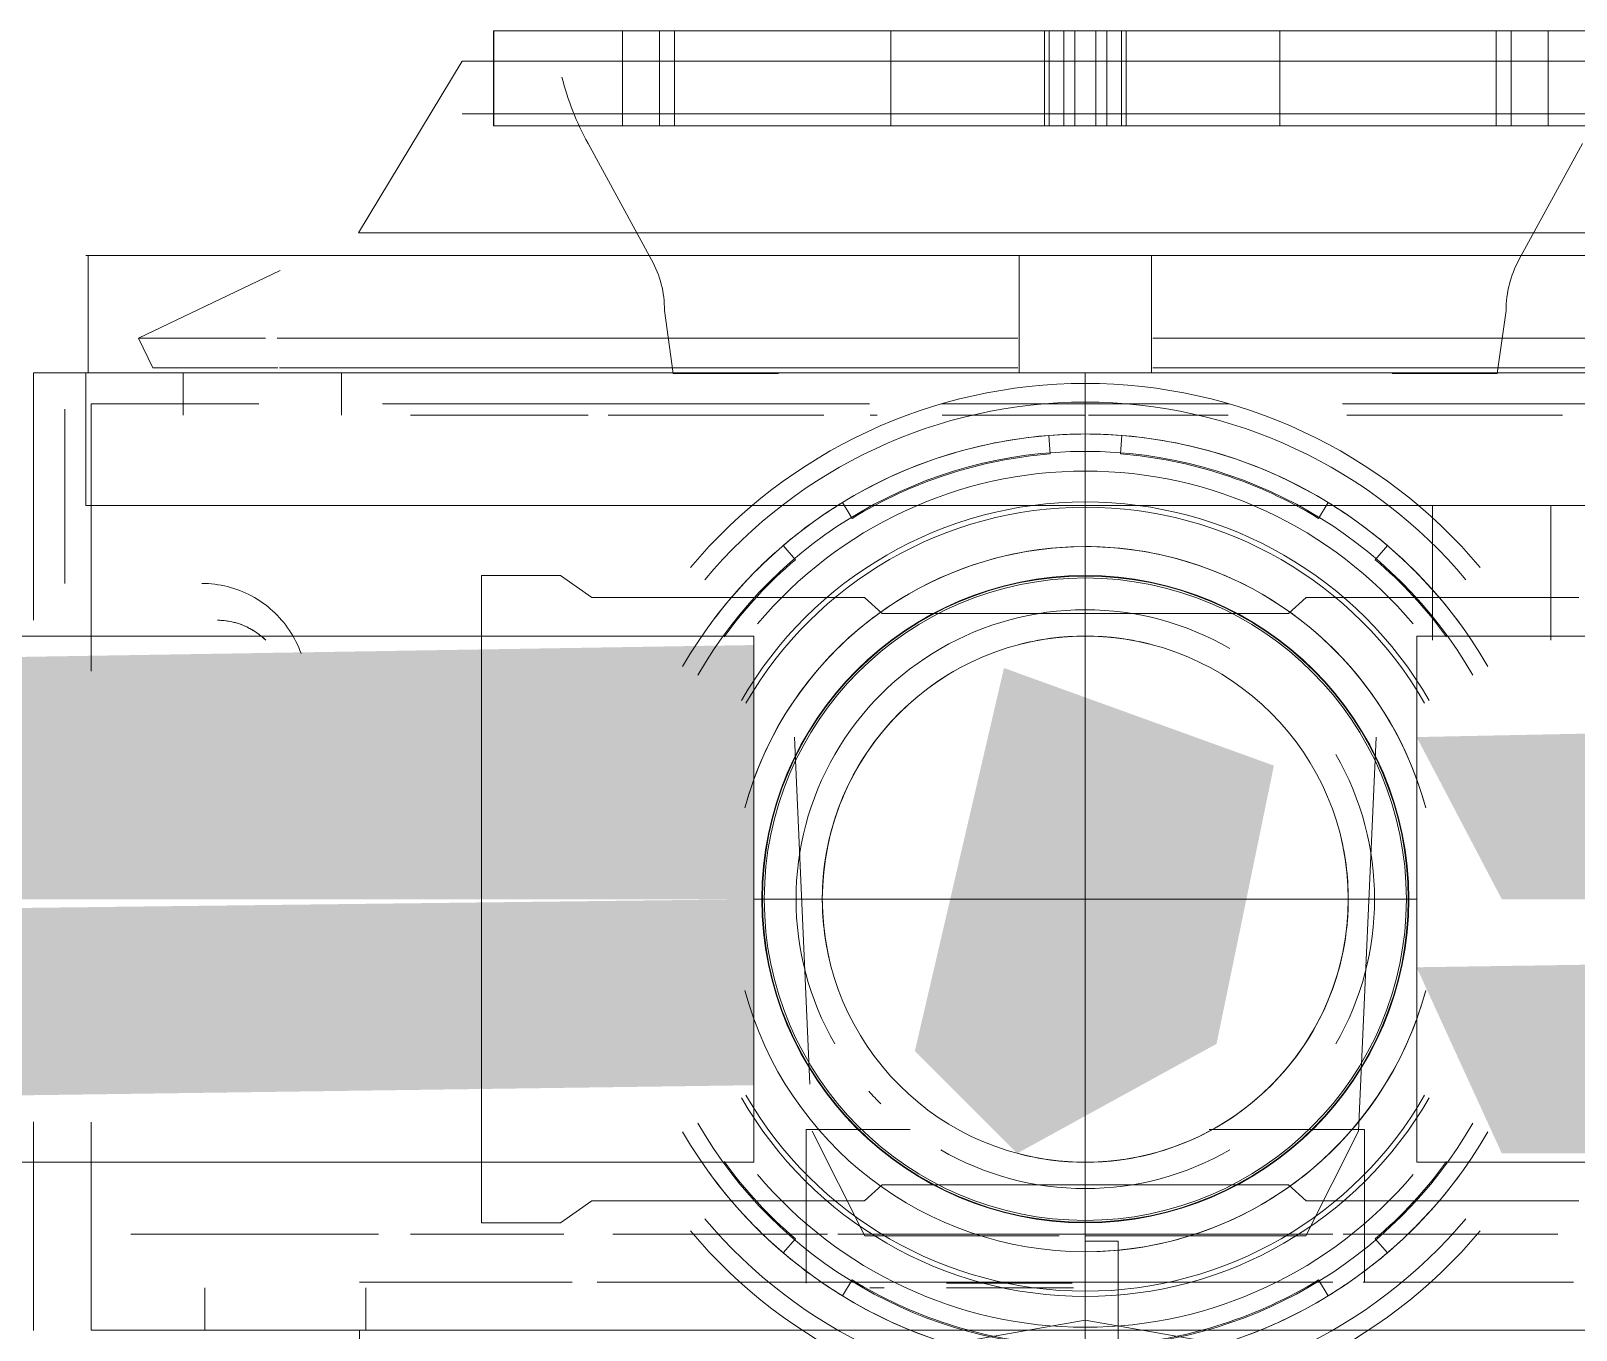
# Model space of a CAD drawing. Header units: metres. Extents: x 5 to 242, y -3 to 162.
# Drawn here: x 176.4412 to 176.5881, y 96.201 to 96.3245 of the extents above; entities that cross this region are included whole.
import ezdxf

# ---------------------------------------------------------------- set-up
doc = ezdxf.new("R2010")
doc.units = ezdxf.units.M
for name, color, linetype, lineweight in [('P-PIPE', 7, 'Continuous', 5), ('P-PIPE-CNTR', 7, 'Continuous', 5), ('P-SANR-FIXT', 7, 'Continuous', 5)]:
    doc.layers.add(name, color=color, linetype=linetype, lineweight=lineweight)

# ---------------------------------------------------------------- blocks, each defined once
blk = doc.blocks.new('Bomba Jacuzzi1 - 15B-T 1_1_2CV TRIF_220_380V _1 1_2CV_-2414014-TÉRREO 1_20')
at = {"layer": 'P-SANR-FIXT', "color": 254, "lineweight": 15, "true_color": 0xd3d3d3}
for p, q in [((0.1188539035431707, 0.1000000000000005), (0.09902800000000002, 0.1000000000000005)), ((0.09902800000000002, 0.1000000000000006), (0.1188539035431707, 0.1000000000000006)), ((0.09902800000000002, 0.1000000000000006), (0.1188539035431707, 0.1000000000000006)), ((0.19, 0.1000000000000006), (0.186, 0.1000000000000006)), ((0.19, 0.09700000000000056), (0.19, 0.1000000000000005)), ((0.19, 0.1000000000000006), (0.19, 0.09700000000000057)), ((0.19, 0.1000000000000006), (0.19, 0.07683985805346935)), ((0.19, 0.07683985805346936), (0.19, 0.1000000000000006)), ((0.1774, 0.09407160286886143), (0.1774, 0.08498315557454744)), ((0.09905600000000002, 0.09127999058431754), (0.09905600000000002, 0.08183940065763023)), ((0.187056, 0.09073600000000039), (0.187056, 0.08764424577416534)), ((0.187056, 0.09073600000000039), (0.187056, 0.08764424577416494)), ((0.108184, 0.06718430980353729), (0.108184, 0.08764424577416534)), ((0.108184, 0.06718430980353705), (0.108184, 0.08764424577416524)), ((0.09905600000000002, 0.08369963825268044), (0.103056, 0.08369963825268044)), ((0.19, 0.02044730758693308), (0.19, 0.07654695548751735)), ((0.19048871739608, 0.006406893536633327), (0.19048871739608, 0.07659579989073423)), ((0.19048871739608, 0.006406893536633831), (0.19048871739608, 0.07659579989073448)), ((0.193312, 0.006407059882208397), (0.193312, 0.07682858656711589)), ((0.193312, 0.006407059882208907), (0.193312, 0.07682858656711614)), ((0.20117, 0.006283051487931605), (0.20117, 0.07620199585161963)), ((0.186, 0.07071458168750143), (0.19, 0.07071458168750143)), ((0.1036, 0.04879036790187243), (0.1036, 0.06900000000000042)), ((0.187056, 0.02051803244774981), (0.187056, 0.066821590822129)), ((0.108184, 0.04958119805089157), (0.108184, 0.06416004089774308)), ((0.108184, 0.04958119805089126), (0.108184, 0.06416004089774284)), ((0.2007431644073421, 0.04122521755382368), (0.2118003561001532, 0.04726891260466791)), ((0.1036, 0.001295920556921126), (0.1036, 0.04641008656535679)), ((0.108184, 0.02450403248067414), (0.108184, 0.04491403440336526)), ((0.108184, 0.02450403248067385), (0.108184, 0.04491403440336499)), ((0.1959469999999998, 0.04000000000000049), (0.189947, 0.03916450000000052)), ((0.189947, 0.03916450000000054), (0.1959469999999998, 0.0400000000000005)), ((0.1181151000001584, 0.02652499999973625), (0.1035000000001064, 0.02652499999973625)), ((0.1181151, 0.02297132383538255), (0.1181151, 0.02652500000000036)), ((0.1181151, 0.02297132383538258), (0.1181151, 0.02652500000000036)), ((0.108184, 0.02352500000000038), (0.108184, 0.006088718036036889)), ((0.108184, 0.02352500000000038), (0.108184, 0.006088718036037138)), ((0.108184, 0.002565874999656157), (0.108184, 0.02348420487642284)), ((0.108184, 0.002565874999655832), (0.108184, 0.02348420487642254)), ((0.186, -1.015187933717243e-16), (0.186, 0.01359452085256614)), ((0.187056, 0.01364537469424435), (0.187056, -0.01364537469424267)), ((0.187056, 0.01364537469424285), (0.187056, -0.01364537469424417)), ((0.19, 0.006193290544041205), (0.19, 0.01236329396385773)), ((0.19, 0.006283051487931605), (0.20117, 0.006283051487931605)), ((0.19, 0.006283051487948728), (0.19, -0.006283051487947628)), ((0.108184, -0.02195377856194736), (0.108184, 5.246314719005816e-16)), ((0.108184, -0.02195377856194766), (0.108184, 2.198396794920633e-16)), ((0.108184, 8.349712170145052e-17), (0.108184, -0.02037324762402869)), ((0.108184, 3.3711087117779e-16), (0.108184, -0.02037324762402856)), ((0.186, -0.01359452085256633), (0.186, -0.0002956665325185145)), ((0.1036, -0.02333324812732938), (0.1036, -0.003190257648076631)), ((0.19, -0.01236329396386111), (0.19, -0.006193290544043345)), ((0.19, -0.006283051487931215), (0.20117, -0.006283051487931215)), ((0.19048871739608, -0.07659579989073372), (0.19048871739608, -0.006406893536632933)), ((0.19048871739608, -0.07659579989073366), (0.19048871739608, -0.006406893536632869)), ((0.193312, -0.07682858656711536), (0.193312, -0.00640705988220801)), ((0.193312, -0.07682858656711532), (0.193312, -0.006407059882207981)), ((0.20117, -0.07654695548751655), (0.20117, -0.006283051487931198)), ((0.1181151, -0.01176249999999985), (0.1181151, -0.01663468702741334)), ((0.1181151, -0.01176249999999965), (0.1181151, -0.01663468702741317)), ((0.1181151, -0.02652499999999965), (0.1181151, -0.01326249999999965)), ((0.1181151, -0.02652499999999965), (0.1181151, -0.01326249999999959)), ((0.19, -0.0765469554875169), (0.19, -0.01354140730135719)), ((0.1181151, -0.02037324762402868), (0.1181151, -0.02352499999999963)), ((0.1181151, -0.02037324762402856), (0.1181151, -0.02352499999999963)), ((0.108184, -0.04491403440336424), (0.108184, -0.0245040324806731)), ((0.108184, -0.04491403440336451), (0.108184, -0.0245040324806734)), ((0.187056, -0.06682159082212852), (0.187056, -0.02445839976218799)), ((0.1036, -0.04641008656535589), (0.1036, -0.02640515683319091)), ((0.1036000000001497, -0.02652500000015207), (0.1181151000001584, -0.02652500000015207)), ((0.189947, -0.03916449999999948), (0.195947, -0.03999999999999949)), ((0.195947, -0.03999999999999948), (0.189947, -0.03916449999999947)), ((0.2118003561001532, -0.04726891260466681), (0.2007431644073421, -0.04122521755382264))]:
    blk.add_line(p, q, dxfattribs=at)
at = {"layer": 'P-SANR-FIXT', "color": 9, "lineweight": 15, "true_color": 0xc0c0c0}
for p, q in [((0.1188539035431707, 0.1000000000000005), (0.09902800000000002, 0.1000000000000005)), ((0.19, 0.1000000000000005), (0.1665, 0.1000000000000005)), ((0.1665, 0.1000000000000006), (0.19, 0.1000000000000006)), ((0.19, 0.1000000000000005), (0.1665, 0.1000000000000005)), ((0.1665, 0.1000000000000006), (0.19, 0.1000000000000006)), ((0.19, 0.07683985805346932), (0.19, 0.1000000000000005)), ((0.19, 0.1000000000000006), (0.19, 0.08577184031214714)), ((0.17, 0.09700000000000056), (0.1865509255802533, 0.09700000000000056)), ((0.1865509255802533, 0.09700000000000057), (0.17, 0.09700000000000057)), ((0.1188133931417697, 0.09449999999974462), (0.09905600000007035, 0.09449999999974462)), ((0.09905600000000002, 0.09450000000000038), (0.09905600000000002, -4.174393375318353e-16)), ((0.09905600000000002, 0.09450000000000038), (0.09905600000000002, 0.09127999058431754)), ((0.1870560000001197, 0.09449999999974462), (0.1616506350947298, 0.09449999999974462)), ((0.1900000000000608, 0.09499999999982248), (0.1774000000001503, 0.09499999999982248)), ((0.1774, 0.09500000000000028), (0.1774, 0.09407259980482967)), ((0.1774, 0.09499999993272737), (0.1774, 0.09407160286886139)), ((0.1774, 0.085162875165203), (0.1774, 0.09407259980482967)), ((0.187056, 0.09127999058431739), (0.187056, 0.09450000000000038)), ((0.187056, 0.08183940065762975), (0.187056, 0.09450000000000038)), ((0.19, 0.09500000000000033), (0.19, 0.09479200000000035)), ((0.19, 0.0940716028688613), (0.19, 0.09499999993272738)), ((0.19, 0.09407259980482975), (0.19, 0.09500000000000028)), ((0.19, 0.0848642184391461), (0.19, 0.09479200000000039)), ((0.19, 0.09479200000000042), (0.19, 0.08468412745096936)), ((0.19, 0.09479200000000033), (0.20117, 0.09479200000000033)), ((0.19, 0.09479200000000039), (0.20117, 0.09479200000000039)), ((0.19, 0.09407259980482967), (0.19, 0.085162875165203)), ((0.19, 0.08498315557454744), (0.19, 0.09407160286886143)), ((0.20117, 0.09479200000000032), (0.20117, 0.09500000000000033)), ((0.20117, 0.08468412745096936), (0.20117, 0.09479200000000042)), ((0.20117, 0.09479200000000039), (0.20117, 0.0848642184391461)), ((0.1933120000000725, 0.08999999999973698), (0.1904887173961428, 0.08865056753442369)), ((0.1997420948822672, 0.07654695548737254), (0.1933120000000725, 0.08999999999973698)), ((0.193312, 0.07794228634059976), (0.193312, 0.09000000000000039)), ((0.19048871739608, 0.07677364354495243), (0.19048871739608, 0.08865056753469339)), ((0.186, 0.08577184031214714), (0.19, 0.08577184031214714)), ((0.1774, 0.08516287516520299), (0.1774, 0.0768398580535091)), ((0.19, 0.07683985805350917), (0.19, 0.08516287516520299)), ((0.19, 0.0764959149721646), (0.19, 0.08498315557454747)), ((0.19, 0.08486421843914604), (0.19, 0.07654695548751728)), ((0.19, 0.08468412745096933), (0.19, 0.0762019958516197)), ((0.20117, 0.07654695548751735), (0.20117, 0.08486421843914606)), ((0.20117, 0.07620199585161963), (0.20117, 0.08468412745096932)), ((0.1774, 0.013541407301387), (0.1774, 0.0768398580535091)), ((0.19, 0.0768398580535091), (0.19, 0.013541407301387)), ((0.20117, 0.07654695548751735), (0.20117, 0.006283051487932062)), ((0.2196250000001688, 0.05924999999980027), (0.2033120000001049, 0.06907799999983581)), ((0.203312, 2.379059794325298e-16), (0.203312, 0.06907800000000035)), ((0.09905600000007035, 0.06899999999979373), (0.05090153967190472, 0.06899999999979373)), ((0.203312, 2.484619597875562e-16), (0.203312, 0.06182169567078039)), ((0.214625, 0.05925000000000034), (0.214625, -0.05924999999999967)), ((0.214625, 0.05925000000000034), (0.214625, -0.05924999999999967)), ((0.219625, 0.05925000000000034), (0.219625, 7.527312106958563e-17)), ((0.213487, 0.05625000000000033), (0.213487, 0.00387298334620773)), ((0.2225, 0.05625000000000033), (0.213487, 0.05625000000000033)), ((0.213487, 0.00387298334620773), (0.213487, 0.05624111040866833)), ((0.213487, 0.05624111040866833), (0.2225, 0.05624111040866833)), ((0.2225, 0.00387298334620773), (0.2225, 0.05625000000000033)), ((0.2225, 0.05624111040866833), (0.2225, 0.00387298334620773)), ((0.2118003561001532, 0.0472689126046679), (0.2007431644073421, 0.04122521755382366)), ((0.2225000000001313, 0.04399999999978209), (0.2134870000001783, 0.04399999999978209)), ((0.213487, 0.04400000000000034), (0.213487, -0.04399999999999966)), ((0.213487, 0.04400000000000034), (0.213487, -0.04399999999999966)), ((0.2225, -0.04399999999999966), (0.2225, 0.04400000000000034)), ((0.2225, -0.04399999999999966), (0.2225, 0.04400000000000034)), ((0.213487, -0.04149999999999967), (0.213487, 0.04150000000000035)), ((0.213487, -0.04149999999999967), (0.213487, 0.04150000000000035)), ((0.2225, 0.04150000000000035), (0.2225, -0.04149999999999967)), ((0.2225, 0.04150000000000035), (0.2225, -0.04149999999999967)), ((0.213487, 0.00344571956871274), (0.213487, 0.04048186322293042)), ((0.213487, 0.04048186322293042), (0.213487, 0.03906764966055742)), ((0.213487, 0.04048186322293042), (0.2225, 0.04048186322293042)), ((0.213487, 0.03906764966055726), (0.213487, 0.04048186322293026)), ((0.213487, 0.04048186322293028), (0.213487, 0.003445719568712732)), ((0.213487, 0.04048186322293026), (0.2225, 0.04048186322293026)), ((0.2225, 0.03906764966055742), (0.2225, 0.04048186322293042)), ((0.2225, 0.04048186322293042), (0.2225, 0.00344571956871274)), ((0.2225, 0.003445719568712733), (0.2225, 0.04048186322293028)), ((0.2225, 0.04048186322293026), (0.2225, 0.03906764966055726)), ((0.213487, 0.03906764966055742), (0.213487, 0.002031506006339627)), ((0.2225, 0.03906764966055742), (0.213487, 0.03906764966055742)), ((0.213487, 0.00203150600633961), (0.213487, 0.03906764966055726)), ((0.213487, 0.03906764966055726), (0.2225, 0.03906764966055726)), ((0.2225, 0.002031506006339627), (0.2225, 0.03906764966055742)), ((0.2225, 0.03906764966055726), (0.2225, 0.00203150600633961)), ((0.213487, 0.03300000000000034), (0.213487, -0.03299999999999967)), ((0.213487, 0.03300000000000034), (0.213487, -0.03299999999999967)), ((0.213487, -0.03049999999999967), (0.213487, 0.03050000000000034)), ((0.213487, -0.03049999999999967), (0.213487, 0.03050000000000034)), ((0.2225000000001313, 0.0184999999998312), (0.2134870000001783, 0.0184999999998312)), ((0.213487, 0.01850000000000034), (0.213487, -0.01849999999999967)), ((0.213487, 0.01850000000000034), (0.213487, -0.01849999999999967)), ((0.2225, -0.01849999999999967), (0.2225, 0.01850000000000034)), ((0.2225, -0.01849999999999967), (0.2225, 0.01850000000000034)), ((0.1774, 0.01354140730138704), (0.1774, -6.351269510318503e-15)), ((0.187056, -0.01364942752177046), (0.187056, 0.01364942752177085)), ((0.19, -5.735811825502424e-15), (0.19, 0.01354140730138765)), ((0.213487, -0.01343999999999966), (0.213487, 0.01344000000000034)), ((0.213487, -0.01343999999999966), (0.213487, 0.01344000000000034)), ((0.2225, 0.01344000000000034), (0.2225, -0.01343999999999966)), ((0.2225, 0.01344000000000034), (0.2225, -0.01343999999999966)), ((0.19, 0.006283051487932378), (0.19, -0.006283051487931877)), ((0.19, 0.006283051487932196), (0.19, -0.0062830514879306)), ((0.19, 0.00628305148793299), (0.20117, 0.00628305148793299)), ((0.19, -0.006283051487947662), (0.19, 0.006283051487948694)), ((0.19, -4.708462786329193e-16), (0.19, 0.006193290544041205)), ((0.20117, -0.006283051487931212), (0.20117, 0.006283051487931582)), ((0.20117, -0.006283051487931264), (0.20117, 0.00628305148793299)), ((0.213487, 0.004000000000000339), (0.213487, -0.003999999999999663)), ((0.213487, 0.004000000000000339), (0.213487, -0.003999999999999663)), ((0.213487, 0.00387298334620773), (0.2225, 0.00387298334620773)), ((0.213487, 0.00387298334620773), (0.2225, 0.00387298334620773)), ((0.213487, 0.002031506006339624), (0.213487, 0.003445719568712752)), ((0.213487, 0.003445719568712766), (0.2225, 0.003445719568712766)), ((0.213487, 0.002031506006339613), (0.213487, 0.003445719568712729)), ((0.2225, 0.003445719568712731), (0.213487, 0.003445719568712731)), ((0.2225, -0.003999999999999663), (0.2225, 0.004000000000000339)), ((0.2225, -0.003999999999999663), (0.2225, 0.004000000000000339)), ((0.2225, 0.003445719568712765), (0.2225, 0.002031506006339646)), ((0.2225, 0.003445719568712715), (0.2225, 0.002031506006339591)), ((0.213487, 0.002031506006339627), (0.2225, 0.002031506006339627)), ((0.213487, 0.002031506006339591), (0.2225, 0.002031506006339591)), ((0.0868960924896132, 1.353583911622992e-16), (0.1075000000000001, 1.353583911622992e-16)), ((0.1075000000000001, 1.353583911622991e-16), (0.1075000000000001, -0.003109999999999865)), ((0.203312, -0.06907799999999967), (0.203312, 2.379059794325298e-16)), ((0.203312, -0.06182169567077971), (0.203312, 2.484619597875562e-16)), ((0.213487, -0.0009999999999996722), (0.213487, 0.001000000000000318)), ((0.213487, -0.0009999999999997559), (0.213487, 0.001000000000000221)), ((0.2225, 0.001000000000000316), (0.213487, 0.001000000000000316)), ((0.213487, 0.001000000000000221), (0.2225, 0.001000000000000221)), ((0.213487, 0.001000000000000416), (0.213487, -0.0009999999999995611)), ((0.213487, -0.0009999999999996548), (0.213487, 0.001000000000000352)), ((0.2225, 0.001000000000000416), (0.213487, 0.001000000000000416)), ((0.213487, 0.001000000000000377), (0.2225, 0.001000000000000377)), ((0.219625, 6.350871527104741e-16), (0.219625, -0.05924999999999966)), ((0.2225, 0.001000000000000221), (0.2225, -0.0009999999999997559)), ((0.2225, 0.001000000000000293), (0.2225, -0.000999999999999697)), ((0.2225, 0.001000000000000377), (0.2225, -0.0009999999999996297)), ((0.2225, -0.0009999999999995611), (0.2225, 0.001000000000000416)), ((0.1774, -6.300972764383683e-15), (0.1774, -0.013541407301386)), ((0.1774, -5.687101310714038e-15), (0.19, -5.687101310714038e-15)), ((0.19, -0.006193290544043345), (0.19, -4.1242009807263e-16)), ((0.19, -0.0135414073013854), (0.19, -5.687035217749603e-15)), ((0.213487, -0.0009999999999997559), (0.2225, -0.0009999999999997559)), ((0.213487, -0.000999999999999697), (0.2225, -0.000999999999999697)), ((0.213487, -0.0009999999999996548), (0.2225, -0.0009999999999996548)), ((0.213487, -0.0009999999999995611), (0.2225, -0.0009999999999995611)), ((0.213487, -0.03906764966055676), (0.213487, -0.002031506006338959)), ((0.213487, -0.003445719568712048), (0.213487, -0.002031506006338933)), ((0.213487, -0.002031506006338961), (0.2225, -0.002031506006338961)), ((0.213487, -0.00344571956871207), (0.213487, -0.002031506006338943)), ((0.213487, -0.002031506006338938), (0.213487, -0.03906764966055658)), ((0.213487, -0.00203150600633892), (0.2225, -0.00203150600633892)), ((0.2225, -0.002031506006338956), (0.2225, -0.003445719568712061)), ((0.2225, -0.002031506006338961), (0.2225, -0.03906764966055676)), ((0.2225, -0.03906764966055658), (0.2225, -0.002031506006338938)), ((0.2225, -0.00203150600633892), (0.2225, -0.003445719568712056)), ((0.1075000000000001, -0.003109999999999865), (0.08634771557961472, -0.003109999999999865)), ((0.09905600000000002, -0.003145231169714404), (0.09905600000000002, -0.09449999999999967)), ((0.213487, -0.003445719568712063), (0.213487, -0.04048186322292979)), ((0.2225, -0.003445719568712061), (0.213487, -0.003445719568712061)), ((0.213487, -0.04048186322292959), (0.213487, -0.003445719568712063)), ((0.213487, -0.003445719568712063), (0.2225, -0.003445719568712063)), ((0.213487, -0.05624999999999967), (0.213487, -0.003872983346207061)), ((0.213487, -0.003999999999999652), (0.213487, -0.003872983346207052)), ((0.213487, -0.003872983346207053), (0.213487, -0.05624999999999967)), ((0.213487, -0.003872983346207046), (0.2225, -0.003872983346207046)), ((0.213487, -0.003872983346207061), (0.2225, -0.003872983346207061)), ((0.2225, -0.04048186322292979), (0.2225, -0.003445719568712059)), ((0.2225, -0.003445719568712063), (0.2225, -0.04048186322292959)), ((0.2225, -0.05624999999999967), (0.2225, -0.003872983346207053)), ((0.2225, -0.003872983346207046), (0.2225, -0.003999999999999652)), ((0.2225, -0.003872983346207061), (0.2225, -0.05624999999999967)), ((0.19, -0.00628305148793191), (0.20117, -0.00628305148793191)), ((0.20117, -0.00628305148793191), (0.20117, -0.0765469554875169)), ((0.1774, -0.0768398580535087), (0.1774, -0.01354140730138602)), ((0.19, -0.01354140730138602), (0.19, -0.0768398580535087)), ((0.2134870000001783, -0.01850000000024702), (0.2225000000001313, -0.01850000000024702)), ((0.213487, -0.04048186322292979), (0.213487, -0.03906764966055676)), ((0.213487, -0.03906764966055676), (0.2225, -0.03906764966055676)), ((0.213487, -0.03906764966055658), (0.213487, -0.04048186322292959)), ((0.2225, -0.03906764966055658), (0.213487, -0.03906764966055658)), ((0.2225, -0.03906764966055676), (0.2225, -0.04048186322292979)), ((0.2225, -0.04048186322292959), (0.2225, -0.03906764966055658)), ((0.213487, -0.04048186322292979), (0.2225, -0.04048186322292979)), ((0.213487, -0.04048186322292959), (0.2225, -0.04048186322292959)), ((0.2007431644073421, -0.04122521755382266), (0.2118003561001532, -0.04726891260466683)), ((0.2134870000001783, -0.04400000000019791), (0.2225000000001313, -0.04400000000019791))]:
    blk.add_line(p, q, dxfattribs=at)
at = {"layer": 'P-SANR-FIXT', "color": 254, "lineweight": 15, "true_color": 0xe0e0e0}
for p, q in [((0.103056, 0.1000000000000005), (0.09905600000000002, 0.1000000000000005)), ((0.187056, 0.08183940065762993), (0.187056, 0.09127999058431739)), ((0.108184, 0.08764424577416534), (0.108184, 0.09073600000000039)), ((0.108184, 0.08764424577416524), (0.108184, 0.09073600000000039)), ((0.187056, 0.08764424577416534), (0.187056, 0.07857968103778534)), ((0.187056, 0.08764424577416494), (0.187056, 0.07857968103778458)), ((0.1774, 0.08498315557454748), (0.1774, 0.08430079112551744)), ((0.1774, 0.0789658826021504), (0.1774, 0.07649591497216467)), ((0.19, 0.02044730758694321), (0.19, 0.07654695548750173)), ((0.19, 0.01236329396385775), (0.19, 0.0764959149721646)), ((0.19, 0.07620199585161963), (0.19, 0.02044730758692632)), ((0.19, 0.07071458168750144), (0.19, 0.01979397966391515)), ((0.187056, 0.0641600408977432), (0.187056, 0.04741244317739011)), ((0.187056, 0.06416004089774213), (0.187056, 0.04741244317738881)), ((0.187056, 0.0453680000000007), (0.187056, 0.02450403248067444)), ((0.187056, 0.04536799999999939), (0.187056, 0.02450403248067298)), ((0.186, 0.02485031015238454), (0.186, 0.03871911036493653)), ((0.1036, 0.02066056475512671), (0.1036, 0.02640515683319136)), ((0.1036, 0.02352500000000038), (0.1036, 0.01663468702741382)), ((0.1036, 0.02352500000000038), (0.1036, 0.01663468702741389)), ((0.1181151, 0.02352500000000038), (0.1181151, 0.01663468702741374)), ((0.1181151, 0.02352500000000038), (0.1181151, 0.01663468702741388)), ((0.1181151, 0.01875600737097348), (0.1181151, 0.02297132383538255)), ((0.1181151, 0.01875600737097353), (0.1181151, 0.02297132383538258)), ((0.187056, 0.02348420487642317), (0.187056, 0.02050411830462104)), ((0.187056, 0.02348420487642163), (0.187056, 0.02050411830461956)), ((0.108017, 0.0209725000000005), (0.108017, 0.002490587730330863)), ((0.108017, 0.002490587730330886), (0.108017, 0.02097250000000052)), ((0.186, 0.01979397966391459), (0.186, 0.0204667117863482)), ((0.1036, 0.001295920556920577), (0.1036, 0.01346123221911304)), ((0.187056, 5.133316257282595e-16), (0.187056, 0.01364942752177119)), ((0.1035, 0.01319095642855161), (0.1035, 0.001235149188003718)), ((0.1036, 0.01176250000000024), (0.1036, 1.647320932593651e-16)), ((0.1036, 0.01176250000000038), (0.1036, 4.334782768691617e-16)), ((0.1774, 0.01236329396385833), (0.1774, 0.006193290544041859)), ((0.108184, 0.006088718036036889), (0.108184, 8.349712170145052e-17)), ((0.108184, 0.006088718036037138), (0.108184, 3.3711087117779e-16)), ((0.19, -0.006283051487947628), (0.19, 0.006283051487948728)), ((0.1075, 5.239850220384312e-16), (0.1075, -0.003109999999999476)), ((0.1075, 3.916894822222709e-16), (0.1075, -0.003109999999999608)), ((0.1075, 1.647320932593651e-16), (0.1075, -0.003109999999999833)), ((0.108017, 5.075939668586216e-16), (0.108017, -0.02097249999999948)), ((0.108017, -0.02097249999999947), (0.108017, 5.287437154777308e-16)), ((0.187056, -0.01364942752177012), (0.187056, 5.133316257282595e-16)), ((0.1036, -0.006088718036036253), (0.1036, -0.0117624999999995)), ((0.1036, -0.006088718036036633), (0.1036, -0.01176249999999976)), ((0.1774, -0.006193290544042774), (0.1774, -0.0123632939638605)), ((0.19, -0.01354140730135652), (0.19, -0.07654695548751655)), ((0.19, -0.07654695548750066), (0.19, -0.01354140730136964)), ((0.19, -0.0764959149721657), (0.19, -0.01354140730138338)), ((0.1036, -0.01663468702741307), (0.1036, -0.02272340506344994)), ((0.1036, -0.01663468702741322), (0.1036, -0.02272340506344995)), ((0.1181151, -0.01663468702741334), (0.1181151, -0.02037324762402868)), ((0.1181151, -0.01663468702741317), (0.1181151, -0.02037324762402856)), ((0.108184, -0.02037324762402869), (0.108184, -0.02352499999999963)), ((0.108184, -0.02037324762402856), (0.108184, -0.02352499999999963)), ((0.19, -0.01979397966391415), (0.19, -0.05594468092414231)), ((0.186, -0.03871911036493665), (0.186, -0.02485031015238471)), ((0.187056, -0.02450403248067269), (0.187056, -0.04536799999999915)), ((0.187056, -0.02450403248067423), (0.187056, -0.04536800000000046))]:
    blk.add_line(p, q, dxfattribs=at)
at = {"layer": 'P-SANR-FIXT', "color": 254, "lineweight": 15, "true_color": 0xe9e9e9}
for p, q in [((0.1774, 0.08430079112551744), (0.1774, 0.08300576373112424)), ((0.1774, 0.08300576373112424), (0.1774, 0.0789658826021504)), ((0.19, 0.07654695548750175), (0.19, 0.02044730758694326)), ((0.19, 0.02920840784935793), (0.19, 0.07654695548750177)), ((0.09905600000000002, 0.06838664109389185), (0.103056, 0.06838664109389185)), ((0.1774, 0.0641600408977565), (0.1774, 0.0476686383369254)), ((0.187056, 0.04725000000000051), (0.187056, 0.06440075186237305)), ((0.1774, 0.04536800000002598), (0.1774, 0.02695925989740948)), ((0.187056, 0.02051803244775013), (0.187056, 0.04546990180780168)), ((0.19, 0.03300000000000055), (0.19, 0.04425000000000057)), ((0.19, 0.04425000000000058), (0.19, 0.03300000000000057)), ((0.189947, 0.03916450000000052), (0.189947, 0.02916450000000053)), ((0.1554038059222919, 0.02763716307852298), (0.1224211376549776, 0.02617882523923138)), ((0.09905600000000002, 0.01663468702741362), (0.09905600000000002, 0.02352500000000038)), ((0.09905600000000002, 0.01663468702741398), (0.09905600000000002, 0.02352500000000038)), ((0.1774, 0.02044730758694887), (0.1774, 0.01236329396385775)), ((0.1036, 0.01663468702741382), (0.1036, 0.01176250000000024)), ((0.1036, 0.01663468702741389), (0.1036, 0.01176250000000038)), ((0.09905600000000002, 0.006088718036036797), (0.09905600000000002, 0.01176250000000003)), ((0.09905600000000002, 5.048044136244805e-16), (0.09905600000000002, 0.01176250000000048)), ((0.1035, 0.01319095642855161), (0.1035, 0.001235149188003718)), ((0.1035, 0.01319095642854584), (0.1035, 0.00123514918800327)), ((0.09905600000000002, -3.196042743662642e-17), (0.09905600000000002, 0.006088718036036797)), ((0.1774, 0.006193290544041859), (0.1774, 1.428929891078568e-16)), ((0.1036, 5.797390581332799e-16), (0.1036, -0.006088718036036253)), ((0.1036, 1.020489012890288e-16), (0.1036, -0.006088718036036633)), ((0.1774, 2.030375867434487e-16), (0.1774, -0.006193290544042774)), ((0.09905600000000002, -0.01176249999999998), (0.09905600000000002, -0.006088718036036832)), ((0.09905600000000002, -0.01176249999999954), (0.09905600000000002, -0.006088718036036295)), ((0.1036, -0.0117624999999995), (0.1036, -0.01663468702741307)), ((0.1036, -0.01176249999999976), (0.1036, -0.01663468702741322)), ((0.19, -0.0135414073013696), (0.19, -0.07654695548750065)), ((0.09905600000000002, -0.02272340506345007), (0.09905600000000002, -0.01663468702741345)), ((0.09905600000000002, -0.02272340506344993), (0.09905600000000002, -0.01663468702741305)), ((0.1036, -0.02272340506344994), (0.1036, -0.02352499999999963)), ((0.1036, -0.02272340506344995), (0.1036, -0.02352499999999963)), ((0.187056, -0.04546990180780066), (0.187056, -0.0244583997621877)), ((0.117947, -0.02598099999999948), (0.1554038059222919, -0.02763716307852193)), ((0.1774, -0.02695925989741234), (0.1774, -0.04536800000002818)), ((0.189947, -0.02916449999999948), (0.189947, -0.03916449999999948)), ((0.19, -0.07654695548750068), (0.19, -0.02897912934795169)), ((0.1774000000000191, -0.03299999999999945), (0.1645961940777349, -0.03299999999999945)), ((0.19, -0.04424999999999945), (0.19, -0.03299999999999945)), ((0.19, -0.03299999999999943), (0.19, -0.04424999999999944)), ((0.1645961940777134, -0.04424999999999945), (0.1774000000000085, -0.04424999999999945)), ((0.1774000000000085, -0.04424999999999944), (0.1645961940777134, -0.04424999999999944))]:
    blk.add_line(p, q, dxfattribs=at)
at = {"layer": 'P-SANR-FIXT', "color": 7, "lineweight": 15, "true_color": 0xefefef}
for p, q in [((0.186, 0.06416004089777445), (0.186, 0.04724999999999571)), ((0.186, 0.04536800000003381), (0.186, 0.02898998229862606)), ((0.189947, 0.02916450000000054), (0.189947, 0.03916450000000054)), ((0.1224211376549776, 0.02617882523923139), (0.1554038059222919, 0.02763716307852299)), ((0.09905600000000002, 0.01176250000000003), (0.09905600000000002, 0.01663468702741362)), ((0.09905600000000002, 0.01176250000000048), (0.09905600000000002, 0.01663468702741398)), ((0.186, 0.01354140730137072), (0.186, 0.0003144248954122639)), ((0.1035, 0.01319095642854584), (0.1035, 0.00123514918800327)), ((0.1035, 0.01319095642854909), (0.1035, 0.0012351491880036)), ((0.09905600000000002, -0.006088718036036295), (0.09905600000000002, 5.048044136244805e-16)), ((0.09905600000000002, -0.006088718036036832), (0.09905600000000002, -3.196042743662642e-17)), ((0.186, -0.0002935007971293335), (0.186, -0.01354140730136959)), ((0.09905600000000002, -0.01663468702741345), (0.09905600000000002, -0.01176249999999998)), ((0.09905600000000002, -0.01663468702741305), (0.09905600000000002, -0.01176249999999954)), ((0.19, -0.02897912934795169), (0.19, -0.0135414073013696)), ((0.108017, -0.02097249999999948), (0.117947, -0.02598099999999948)), ((0.117947, -0.02598099999999947), (0.108017, -0.02097249999999947)), ((0.09905600000000002, -0.02352499999999963), (0.09905600000000002, -0.02272340506345007)), ((0.09905600000000002, -0.02352499999999963), (0.09905600000000002, -0.02272340506344993)), ((0.1554038059222919, -0.02763716307852192), (0.117947, -0.02598099999999947)), ((0.186, -0.02898998229862492), (0.186, -0.04536800000003268)), ((0.189947, -0.03916449999999947), (0.189947, -0.02916449999999947)), ((0.1645961940777349, -0.03299999999999943), (0.1774000000000191, -0.03299999999999943))]:
    blk.add_line(p, q, dxfattribs=at)
at = {"layer": 'P-SANR-FIXT', "color": 7, "lineweight": 15, "true_color": 0xf3f3f3}
for p, q in [((0.117947, 0.02598100000000053), (0.108017, 0.0209725000000005)), ((0.108017, 0.02097250000000052), (0.117947, 0.02598100000000055)), ((0.09905600000000002, 0.02445839976218939), (0.09905600000000002, 0.02051803244775072)), ((0.09905600000000002, 0.01913420513010956), (0.09905600000000002, 0.02048499725490303)), ((0.103056, 0.02048499725490365), (0.103056, 0.01913420513011015)), ((0.09905600000000002, 0.01278113293216653), (0.09905600000000002, 1.144990690029193e-15)), ((0.09905600000000002, 4.991340674109779e-16), (0.09905600000000002, 0.01272673134545829)), ((0.103056, 0.01319036002906449), (0.103056, 0.00111989285789197)), ((0.1035, 0.01319095642854909), (0.1035, 0.0012351491880036))]:
    blk.add_line(p, q, dxfattribs=at)
at = {"layer": 'P-SANR-FIXT', "color": 7, "lineweight": 15, "true_color": 0xf6f6f6}
for p, q in [((0.09905600000000002, 0.01267447527994822), (0.09905600000000002, 5.24513765753909e-16)), ((0.103056, 0.001111745443787316), (0.103056, 0.01313935480161165)), ((0.09862000000000003, -0.003109999999999476), (0.1075, -0.003109999999999476))]:
    blk.add_line(p, q, dxfattribs=at)
at = {"layer": 'P-SANR-FIXT', "color": 7, "lineweight": 15, "true_color": 0xfbfbfb}
blk.add_line((0.1075, 5.241691525270655e-16), (0.09862000000000003, 5.241691525270654e-16), dxfattribs=at)
at = {"layer": 'P-SANR-FIXT', "color": 9, "lineweight": 15, "true_color": 0xc0c0c0, "flags": 128}
for points in [[(0.09999998131676355, 5.050566449236575e-16), (0.09396924395872282, 0.0342020127350565), (0.07660442781418467, 0.06427875796631603), (0.04999998598757245, 0.08660253633340473), (0.01736480680291962, 0.09848077070137191), (-0.01736482548615646, 0.09848077070137187), (-0.05000000467080925, 0.08660253633340458), (-0.07660444649742139, 0.06427875796631578), (-0.09396926264195941, 0.03420201273505619), (-0.1, 1.954921369333039e-16)], [(-0.1000000000000001, -4.677232062027236e-16), (-0.0939692626419592, -0.03420201273505644), (-0.07660444649742097, -0.06427875796631592), (-0.05000000467080871, -0.08660253633340455), (-0.01736482548615584, -0.09848077070137164), (0.01736480680292023, -0.09848077070137147), (0.04999998598757299, -0.08660253633340408), (0.07660442781418506, -0.0642787579663152), (0.093969243958723, -0.03420201273505556), (0.09999998131676352, 4.695065816975192e-16)]]:
    blk.add_lwpolyline(points, dxfattribs=at)
at = {"layer": 'P-SANR-FIXT', "color": 7, "lineweight": 15, "true_color": 0xefefef}
for centre, radius, start, end in [((0.1600000000000001, 0.08398100000000057), 0.01, 331.8066894120342, 6.997220299219738e-14), ((0.1600000000000001, 0.08398100000000054), 0.01000000000000002, 345.9033447060166, 359.9999999999994), ((0.16, 0.08250000000000057), 0.006499999999999957, 345.0000000000002, 5.470554052117249e-13), ((0.16, 0.08250000000000059), 0.006499999999999964, 344.9999999999997, 0), ((0.16, 0.08250000000000055), 0.006499999999999964, 344.9999999999997, 0), ((0.16, 0.08250000000000057), 0.006499999999999969, 315, 345.0000000000001), ((0.16, 0.08250000000000055), 0.006499999999999996, 314.9999999999997, 344.9999999999996), ((0.16, 0.08250000000000059), 0.006500000000000001, 329.9999999999996, 344.9999999999996), ((0.1600000000000001, 0.08398100000000054), 0.01000000000000003, 331.8066894120339, 345.9033447060166), ((0.16, 0.08250000000000059), 0.006499999999999996, 314.9999999999997, 329.9999999999996)]:
    blk.add_arc(centre, radius, start, end, dxfattribs=at)
at = {"layer": 'P-SANR-FIXT', "color": 254, "lineweight": 15, "true_color": 0xe9e9e9}
for centre, radius, start, end in [((0.16, 0.08250000000000053), 0.006499999999999964, 315, 6.106664988409952e-13), ((0.1600000000000001, 0.08398100000000054), 0.01000000000000001, 303.6133788240684, 331.806689412034), ((0.1600000000000001, 0.08398100000000057), 0.01000000000000001, 303.6133788240688, 331.8066894120342)]:
    blk.add_arc(centre, radius, start, end, dxfattribs=at)
at = {"layer": 'P-SANR-FIXT', "color": 254, "lineweight": 15, "true_color": 0xe0e0e0}
for centre, radius, start, end in [((0.1600000000000001, 0.08398100000000054), 0.01000000000000003, 289.5167235300855, 303.6133788240684), ((0.1600000000000001, 0.08398100000000057), 0.01000000000000002, 289.5167235300862, 303.6133788240688), ((0.1959469999999957, 0.05000000000001274), 0.01000000000001223, 270.0000000000235, 298.6603541523691), ((0.14, 1.913900149475012e-16), 0.03350000000000001, 30.00000000000045, 37.99351354096112), ((0.14, 2.25229612738076e-16), 0.03349999999999998, 345.0000000000001, 4.198332179531842e-13), ((0.14, 2.25229612738076e-16), 0.03350000000000005, 210.0000000000001, 225.0000000000001), ((0.1959469999999957, -0.05000000000001168), 0.01000000000001217, 61.33964584763039, 89.99999999997503)]:
    blk.add_arc(centre, radius, start, end, dxfattribs=at)
at = {"layer": 'P-SANR-FIXT', "color": 9, "lineweight": 15, "true_color": 0xc0c0c0}
for centre, radius, start, end in [((0.2247500000000707, 0.02357699999980719), 0.02700000000020424, 104.2175021997484, 118.6603541523695), ((0.14, 4.534150832569142e-17), 0.03774999999999997, 120, 180), ((0.14, 1.691979889528739e-17), 0.03775000000000003, 119.9999999999996, 179.9999999999996), ((0.14, 1.691979889528736e-17), 0.0335, 105, 179.9999999999996), ((0.14, 3.383959779057477e-17), 0.03349999999999997, 105.0000000000005, 180.0000000000004), ((0.14, 6.581402089977929e-17), 0.03350000000000001, 105.0000000000001, 180), ((0.14, 1.691979889528736e-17), 0.03350000000000002, 359.9999999999996, 75.00000000000003), ((0.14, 3.383959779057477e-17), 0.03349999999999999, 6.918665863754197e-13, 75.00000000000058), ((0.14, 6.581402089977929e-17), 0.03350000000000001, 2.862499213317165e-13, 75.00000000000021), ((0.14, 4.534150832569142e-17), 0.03775000000000001, 359.9999999999997, 60.00000000000002), ((0.14, 1.691979889528739e-17), 0.03775000000000005, 359.9999999999992, 59.99999999999959), ((0.14, 7.91811061162662e-17), 0.03725000000000003, 119.9999999999995, 179.9999999999993), ((0.14, 5.075939668586216e-17), 0.03724999999999998, 119.9999999999999, 179.9999999999997), ((0.14, 5.075939668586216e-17), 0.03725, 119.9999999999997, 179.9999999999997), ((0.14, 8.273381979506667e-17), 0.03724999999999997, 120.0000000000002, 180.0000000000001), ((0.14, 7.91811061162662e-17), 0.03725000000000006, 359.9999999999996, 59.99999999999975), ((0.14, 5.075939668586216e-17), 0.03725000000000005, 3.508069205587958e-13, 60.00000000000021), ((0.14, 5.075939668586216e-17), 0.03725000000000004, 359.9999999999996, 59.99999999999992), ((0.14, 8.273381979506667e-17), 0.03725000000000002, 3.572430185329292e-13, 60.00000000000028), ((0.14, 3.383959779057477e-17), 0.02749999999999999, 7.683395496796503e-13, 120.0000000000005), ((0.14, 7.745715180362824e-17), 0.02750000000000001, 1.272221872585407e-14, 120), ((0.14, 3.383959779057477e-17), 0.02749999999999995, 131.5612894267072, 135.0000000000005), ((0.14, 7.745715180362824e-17), 0.02750000000000003, 131.5612894267067, 134.9999999999999), ((0.14, 3.383959779057477e-17), 0.02749999999999995, 150.0000000000004, 180.0000000000004), ((0.14, 7.745715180362824e-17), 0.02750000000000002, 149.9999999999999, 179.9999999999999), ((0.14, 7.91811061162662e-17), 0.03775000000000001, 180, 239.9999999999996), ((0.14, 5.075939668586216e-17), 0.03775000000000003, 179.9999999999996, 239.9999999999993), ((0.14, 4.534150832569142e-17), 0.03725000000000002, 179.9999999999999, 239.9999999999994), ((0.14, 1.691979889528739e-17), 0.03725000000000002, 180, 239.9999999999998), ((0.14, 5.075939668586216e-17), 0.03725000000000003, 179.9999999999999, 239.9999999999995), ((0.14, 8.273381979506667e-17), 0.03725000000000004, 180, 239.9999999999999), ((0.14, 5.075939668586213e-17), 0.03350000000000005, 180, 254.9999999999997), ((0.14, 6.767919558114955e-17), 0.02750000000000006, 179.9999999999996, 209.9999999999997), ((0.14, 1.11296749594203e-16), 0.02750000000000006, 180, 210), ((0.14, 5.075939668586213e-17), 0.03350000000000002, 284.9999999999996, 9.26108473540304e-15), ((0.14, 6.767919558114955e-17), 0.03349999999999999, 285.0000000000002, 3.88027671138549e-13), ((0.14, 9.965361869035406e-17), 0.03350000000000004, 284.9999999999997, 359.9999999999997), ((0.14, 4.534150832569142e-17), 0.03725000000000004, 299.9999999999991, 359.999999999999), ((0.14, 1.691979889528739e-17), 0.03724999999999997, 299.9999999999995, 359.9999999999994), ((0.14, 5.075939668586216e-17), 0.03725000000000002, 299.9999999999993, 359.9999999999994), ((0.14, 8.273381979506667e-17), 0.03724999999999998, 299.9999999999998, 9.541664044390551e-14), ((0.14, 7.91811061162662e-17), 0.03774999999999997, 299.9999999999996, 2.544443745170813e-14), ((0.14, 5.075939668586216e-17), 0.03775000000000004, 299.9999999999993, 359.9999999999992), ((0.14, 6.767919558114955e-17), 0.02750000000000002, 329.9999999999996, 359.9999999999997), ((0.14, 1.11296749594203e-16), 0.02750000000000004, 329.9999999999996, 359.9999999999996), ((0.14, 6.767919558114955e-17), 0.03350000000000005, 180.0000000000003, 255.0000000000002), ((0.14, 9.965361869035406e-17), 0.03350000000000004, 180.0000000000003, 254.9999999999998), ((0.14, 6.767919558114955e-17), 0.0275, 239.9999999999995, 299.9999999999997), ((0.14, 1.11296749594203e-16), 0.02750000000000002, 239.9999999999996, 299.9999999999996)]:
    blk.add_arc(centre, radius, start, end, dxfattribs=at)
at = {"layer": 'P-SANR-FIXT', "color": 254, "lineweight": 15, "true_color": 0xd3d3d3}
for centre, radius, start, end in [((0.2247500000000707, 0.0235769999998072), 0.02700000000020421, 104.2175021997488, 118.6603541523699), ((0.1959469999999957, 0.05000000000001273), 0.01000000000001223, 270.0000000000238, 298.6603541523697), ((0.14, 1.913900149475012e-16), 0.03349999999999994, 105.0000000000004, 180.0000000000004), ((0.14, 1.913900149475012e-16), 0.03349999999999998, 37.9935135409611, 75.00000000000043), ((0.14, 1.913900149475012e-16), 0.0335, 3.865333369549222e-13, 30.00000000000044), ((0.14, 2.25229612738076e-16), 0.03350000000000006, 180, 210.0000000000001), ((0.14, 2.25229612738076e-16), 0.03350000000000001, 285.0000000000001, 345), ((0.14, 2.25229612738076e-16), 0.03350000000000002, 225.0000000000001, 255), ((0.1959469999999957, -0.05000000000001169), 0.01000000000001223, 61.33964584763093, 89.99999999997542)]:
    blk.add_arc(centre, radius, start, end, dxfattribs=at)
blk = doc.blocks.new('AF_Soldavel_Uniao - Standard-V101-TÉRREO 1_20')
at = {"layer": 'P-PIPE', "color": 4, "lineweight": 15, "true_color": 0x00ffff}
for p, q in [((150.1392395993948, 96.28602145166498), (150.1393787350011, 96.2842589349181)), ((150.1392395993948, 96.28602145166498), (150.1393787350011, 96.2842589349181)), ((150.1460572441064, 96.2842589349181), (150.1461963797128, 96.28602145166498)), ((150.1460572441064, 96.2842589349181), (150.1461963797128, 96.28602145166498)), ((150.1205559508178, 96.27814304159898), (150.1196325325371, 96.27965072945757)), ((150.1205559508178, 96.27814304159898), (150.1196325325371, 96.27965072945757)), ((150.1658034465705, 96.27965072945757), (150.1648800282898, 96.27814304159898)), ((150.1658034465705, 96.27965072945757), (150.1648800282898, 96.27814304159898)), ((150.1140043790337, 96.27556163658319), (150.1151529234544, 96.27421751243956)), ((150.1140043790337, 96.27556163658319), (150.1151529234544, 96.27421751243956)), ((150.1702830556531, 96.27421751243958), (150.1714316000739, 96.27556163658319)), ((150.1702830556531, 96.27421751243958), (150.1714316000739, 96.27556163658319)), ((150.1151529234544, 96.20969955354624), (150.1140043790337, 96.20835542940263)), ((150.1151529234544, 96.20969955354624), (150.1140043790337, 96.20835542940263)), ((150.1714316000739, 96.20835542940263), (150.1702830556531, 96.20969955354624)), ((150.1714316000739, 96.20835542940263), (150.1702830556531, 96.20969955354624)), ((150.1196325325371, 96.20426633652825), (150.1205559508178, 96.20577402438684)), ((150.1196325325371, 96.20426633652825), (150.1205559508178, 96.20577402438684)), ((150.1648800282898, 96.20577402438684), (150.1658034465705, 96.20426633652825)), ((150.1648800282898, 96.20577402438684), (150.1658034465705, 96.20426633652825)), ((150.1393787350011, 96.19965813106772), (150.1392395993948, 96.19789561432084)), ((150.1393787350011, 96.19965813106772), (150.1392395993948, 96.19789561432084)), ((150.1461963797128, 96.19789561432084), (150.1460572441064, 96.19965813106772)), ((150.1461963797128, 96.19789561432084), (150.1460572441064, 96.19965813106772))]:
    blk.add_line(p, q, dxfattribs=at)
for radius, start, end in [(0.04420000000000069, 30.00000000001039, 149.9999999999896), (0.04419999999999625, 85.4863492300137, 94.51365076998628), (0.04420000000000135, 94.51365076998617, 121.4863492300073), (0.04419999999999625, 58.51365076999208, 85.4863492300137), (0.0424319999999998, 94.51365076998582, 121.4863492299991), (0.0424319999999998, 94.51365076998582, 121.4863492299991), (0.04243199999999431, 58.51365076996534, 85.4863492300137), (0.04243199999999431, 58.51365076996534, 85.4863492300137), (0.04419999999999015, 121.4863492300126, 130.5136507699713), (0.04420000000000135, 49.48634923000179, 58.51365076998844), (0.04420000000000022, 130.5136507699601, 143.9999999999825), (0.04420000000000861, 35.99999999999068, 49.48634923000655), (0.04243199999999826, 130.5136507700078, 144.0000000000199), (0.04243199999999826, 130.5136507700078, 144.0000000000199), (0.04243200000000248, 35.99999999999721, 49.48634922999381), (0.04243200000000248, 35.99999999998705, 49.4863492299994), (0.03069999999999595, 0, 180), (0.03069999999999595, 0, 180), (0.03069999999999595, 0, 180), (0.03069999999999595, 0, 180), (0.02499999999999454, 75.00000000000217, 104.9999999999978), (0.02499999999999454, 75.00000000000217, 104.9999999999978), (0.02499999999999454, 75.00000000000217, 104.9999999999978), (0.02499999999999454, 75.00000000000217, 104.9999999999978), (0.02499999999997726, 135.0000000000163, 180), (0.02499999999999618, 135, 180), (0.02499999999999618, 135, 180), (0.02499999999997726, 135.0000000000163, 180), (0.03069999999999595, 180, 0), (0.03069999999999595, 180, 0), (0.03069999999999595, 180, 0), (0.03069999999999595, 180, 0), (0.02499999999999454, 180, 194.9999999999975), (0.02499999999997726, 180, 194.9999999999893), (0.02499999999997726, 180, 194.9999999999893), (0.02499999999999454, 180, 194.9999999999975), (0.04420000000000069, 210.0000000000031, 329.9999999999962), (0.02499999999999454, 255.0000000000018, 284.9999999999974), (0.02499999999999454, 255.0000000000018, 284.9999999999974), (0.02499999999999454, 255.0000000000018, 284.9999999999974), (0.02499999999999454, 255.0000000000018, 284.9999999999974), (0.04419999999999015, 216.0000000000063, 229.4863492300283), (0.04243200000001919, 215.9999999999974, 229.4863492300102), (0.04243200000001919, 215.9999999999974, 229.4863492300102), (0.04243200000001986, 310.5136507699922, 323.9999999999928), (0.04243200000001986, 310.5136507699869, 323.9999999999997), (0.04420000000000651, 310.5136507699984, 324.0000000000141), (0.04420000000000135, 229.4863492300342, 238.5136507699924), (0.04420000000000861, 301.4863492300069, 310.5136507699931), (0.0424320000000037, 238.5136507700033, 265.4863492300143), (0.0424320000000037, 238.5136507700033, 265.4863492300143), (0.0424319999999998, 274.5136507699854, 301.4863492300315), (0.0424319999999998, 274.5136507699854, 301.4863492300315), (0.04419999999999625, 238.5136507699918, 265.4863492300133), (0.04420000000000135, 274.5136507699866, 301.4863492300112), (0.04419999999999625, 265.4863492300133, 274.5136507699859)]:
    blk.add_arc((150.1427179895538, 96.24195853299291), radius, start, end, dxfattribs=at)
blk = doc.blocks.new('AF_Soldavel_Valvula de Retencao - Soldável - 50 mm-V106-TÉRREO 1_20')
at = {"layer": 'P-PIPE', "color": 4, "lineweight": 15, "true_color": 0x00ffff}
for centre, radius, start, end in [((150.142717989554, 96.24195853299292), 0.04901000000001656, 39.99999999999238, 139.9999999999863), ((150.142717989554, 96.24195853299292), 0.04901000000002007, 39.99999999999439, 139.9999999999842), ((150.1427179895541, 96.24195853299292), 0.04722999999914677, 40.00000000001885, 140.0000000000033), ((150.142717989554, 96.24195853299292), 0.04722999999999115, 39.9999999999802, 139.9999999999977), ((150.142717989554, 96.24195853299292), 0.0425500000000059, 29.99999999998039, 150.0000000000005), ((150.142717989554, 96.24195853299292), 0.0406799999999823, 39.99999999996092, 139.9999999999876), ((150.142717989554, 96.24195853299292), 0.0406799999999823, 39.99999999996092, 139.9999999999876), ((150.142717989554, 96.24195853299292), 0.03051999999999566, 0, 180), ((150.142717989554, 96.24195853299292), 0.03051999999999566, 0, 180), ((150.142717989554, 96.24195853299292), 0.03051999999999566, 0, 180), ((150.142717989554, 96.24195853299292), 0.03052000000002408, 0, 180), ((150.1427179895539, 96.24195853299292), 0.02499999999999454, 75.00000000000217, 104.9999999999978), ((150.142717989554, 96.24195853299292), 0.02499999999996708, 74.99999999998646, 105.0000000000136), ((150.142717989554, 96.24195853299292), 0.02500000000002199, 75.00000000001792, 104.9999999999821), ((150.1427179895539, 96.24195853299292), 0.02499999999999454, 75.00000000000217, 104.9999999999978), ((150.142717989554, 96.24195853299292), 0.02499999999998652, 119.9999999999948, 180), ((150.142717989554, 96.24195853299292), 0.02499999999997726, 120.0000000000019, 180), ((150.1427179895539, 96.24195853299292), 0.02499999999999618, 135, 180), ((150.1427179895539, 96.24195853299292), 0.02500000000000568, 134.9999999999837, 180), ((150.142717989554, 96.24195853299292), 0.02500000000003411, 0, 15.00000000000539), ((150.142717989554, 96.24195853299292), 0.02500000000002199, 0, 14.99999999999669), ((150.142717989554, 96.24195853299292), 0.03052000000002408, 180, 0), ((150.142717989554, 96.24195853299292), 0.03052000000002408, 180, 0), ((150.142717989554, 96.24195853299292), 0.03052000000002408, 180, 0), ((150.142717989554, 96.24195853299292), 0.03051999999999566, 180, 0), ((150.1427179895539, 96.24195853299292), 0.02500000000000568, 180, 195.0000000000056), ((150.142717989554, 96.24195853299292), 0.02499999999997726, 180, 195.0000000000062), ((150.142717989554, 96.24195853299292), 0.02499999999996708, 180, 194.9999999999986), ((150.1427179895539, 96.24195853299292), 0.02499999999999454, 180, 194.9999999999975), ((150.142717989554, 96.24195853299292), 0.02500000000002535, 300.0000000000123, 0), ((150.142717989554, 96.24195853299292), 0.02500000000003411, 300.0000000000015, 0), ((150.142717989554, 96.24195853299292), 0.04255000000000209, 210.0000000000094, 330.000000000009), ((150.1427179895539, 96.24195853299292), 0.02499999999999454, 255.0000000000018, 284.9999999999974), ((150.142717989554, 96.24195853299292), 0.02500000000002199, 255.0000000000175, 284.9999999999817), ((150.142717989554, 96.24195853299292), 0.02499999999996708, 254.9999999999861, 285.0000000000132), ((150.1427179895539, 96.24195853299292), 0.02499999999999454, 255.0000000000018, 284.9999999999974), ((150.142717989554, 96.24195853299292), 0.04068000000000758, 220.0000000000281, 320.0000000000227), ((150.142717989554, 96.24195853299292), 0.04068000000000758, 220.0000000000281, 320.0000000000227), ((150.1427179895541, 96.24195853299292), 0.04723000000085729, 219.9999999999959, 319.9999999999812), ((150.142717989554, 96.24195853299292), 0.04722999999999465, 220.0000000000028, 320.0000000000186), ((150.142717989554, 96.24195853299292), 0.04901000000001656, 220.0000000000059, 320.0000000000148), ((150.142717989554, 96.24195853299292), 0.0490100000000018, 219.9999999999974, 320.0000000000232)]:
    blk.add_arc(centre, radius, start, end, dxfattribs=at)

msp = doc.modelspace()

# ---------------------------------------------------------------- hatches: boundary and pattern name
at = {"layer": 'P-PIPE', "true_color": 0x69503c}
for points in [[(176.5099830326926, 96.24195853299301), (176.5099830326926, 96.26610667865023), (175.9705830326926, 96.25736233891526), (175.9810720326925, 96.24195853299301), (176.4917330326925, 96.24195853299301)], [(176.8403652819646, 96.24195853299301), (177.0046430326926, 96.24842900912058), (177.0046430326926, 96.26610667865023), (176.5729830326925, 96.25736233891526), (176.5810720326925, 96.24195853299301), (176.6414830326925, 96.24195853299301)], [(176.5350125565651, 96.21781038733586), (176.5539568810144, 96.22820853299295), (176.5594120925361, 96.25464809493448), (176.5337513009219, 96.26392211979488), (176.5252815579945, 96.22754138590638), (176.5329174109081, 96.21990553299298)], [(176.0414830326925, 96.21781038733586), (176.5099830326926, 96.22428086346338), (176.5099830326926, 96.24195853299301), (175.9705830326926, 96.2354880568655), (175.9810720326925, 96.21781038733586), (176.034889013421, 96.21781038733586)], [(176.6414830326925, 96.21781038733586), (177.0046430326926, 96.22428086346338), (177.0046430326926, 96.24195853299301), (176.5729830326925, 96.2354880568655), (176.5810720326925, 96.21781038733586), (176.634889013421, 96.21781038733586)]]:
    msp.add_hatch(color=27, dxfattribs=at).paths.add_polyline_path(points)

# ---------------------------------------------------------------- linework, layer by layer
at = {"layer": 'P-PIPE', "color": 4, "lineweight": 15, "true_color": 0x00ffff}
for p, q in [((176.4915830326927, 96.27270853299302), (176.4840830326926, 96.27270853299302)), ((176.4840830326923, 96.27270853299292), (176.4840830326923, 96.24195853299291)), ((176.4945830326926, 96.27060853299301), (176.4915830326927, 96.27270853299302)), ((176.5204830326925, 96.27060853299301), (176.4945830326926, 96.27060853299301)), ((176.5221830326926, 96.26910853299306), (176.5204830326925, 96.27060853299301)), ((176.5624830326926, 96.27060853299301), (176.5607830326925, 96.26910853299306)), ((176.5883830326925, 96.27060853299301), (176.5624830326926, 96.27060853299301)), ((176.5414830326925, 96.26910853299306), (176.5221830326926, 96.26910853299306)), ((176.5607830326925, 96.26910853299306), (176.5414830326925, 96.26910853299306)), ((176.5099830326926, 96.2669585329931), (175.9705830326926, 96.2669585329931)), ((176.4840830326923, 96.24195853299291), (176.4840830326923, 96.2669585329929)), ((176.5099830326923, 96.26610667865013), (176.5099830326923, 96.2669585329929)), ((176.5099830326923, 96.2669585329929), (176.5099830326923, 96.24195853299291)), ((176.5099830326923, 96.21695853299292), (176.5099830326923, 96.26610667865013)), ((176.5729830326923, 96.24195853299291), (176.5729830326923, 96.2669585329929)), ((177.0046430326926, 96.2669585329931), (176.5729830326925, 96.2669585329931)), ((176.5729830326923, 96.2669585329929), (176.5729830326923, 96.21781038733569)), ((176.4840830326923, 96.24195853299291), (176.4840830326923, 96.2112085329929)), ((176.4840830326923, 96.21695853299292), (176.4840830326923, 96.24195853299291)), ((176.5099830326923, 96.24195853299291), (176.5099830326923, 96.21695853299292)), ((176.5729830326923, 96.21695853299292), (176.5729830326923, 96.24195853299291)), ((176.5729830326923, 96.21781038733569), (176.5729830326923, 96.21695853299292)), ((175.9705830326926, 96.216958532993), (176.5099830326926, 96.216958532993)), ((176.5729830326925, 96.216958532993), (177.0046430326926, 96.216958532993)), ((176.5204830326925, 96.21330853299308), (176.5221830326926, 96.21480853299305)), ((176.5221830326926, 96.21480853299305), (176.5414830326925, 96.21480853299305)), ((176.5414830326925, 96.21480853299305), (176.5607830326925, 96.21480853299305)), ((176.5607830326925, 96.21480853299305), (176.5624830326926, 96.21330853299308)), ((176.4915830326927, 96.21120853299308), (176.4945830326926, 96.21330853299308)), ((176.4945830326926, 96.21330853299308), (176.5204830326925, 96.21330853299308)), ((176.5624830326926, 96.21330853299308), (176.5883830326925, 96.21330853299308)), ((176.4840830326926, 96.21120853299308), (176.4915830326927, 96.21120853299308))]:
    msp.add_line(p, q, dxfattribs=at)
for centre, radius, start, end in [((176.5414830326923, 96.24195853299291), 0.03075000000001182, 0, 180), ((176.5414830326924, 96.24195853299292), 0.02500000000000568, 90, 180), ((176.5414830326923, 96.24195853299291), 0.02499999999997726, 0, 180), ((176.5414830326924, 96.24195853299292), 0.02499999999999454, 90, 104.9999999999978), ((176.5414830326923, 96.24195853299292), 0.02499999999999454, 75.00000000000217, 104.9999999999978), ((176.5414830326923, 96.24195853299291), 0.02499999999999454, 90, 104.9999999999978), ((176.5414830326923, 96.24195853299291), 0.02499999999997726, 90, 105.000000000006), ((176.5414830326923, 96.24195853299291), 0.02499999999999454, 90, 104.9999999999978), ((176.5414830326923, 96.24195853299291), 0.02499999999997726, 90, 105.000000000006), ((176.5414830326924, 96.24195853299292), 0.02499999999997726, 74.99999999999403, 90), ((176.5414830326924, 96.24195853299292), 0.02499999999997726, 0, 90), ((176.5414830326923, 96.24195853299291), 0.02500000000000568, 75.00000000001032, 90), ((176.5414830326923, 96.24195853299291), 0.02499999999999454, 75.00000000000217, 90), ((176.5414830326923, 96.24195853299291), 0.02500000000000568, 75.00000000001032, 90), ((176.5414830326923, 96.24195853299291), 0.02499999999999454, 75.00000000000217, 90), ((176.5414830326924, 96.24195853299292), 0.02500000000000568, 120.0000000000301, 180), ((176.5414830326923, 96.24195853299292), 0.02499999999998652, 119.9999999999948, 180), ((176.5414830326923, 96.24195853299291), 0.02499999999997726, 135.0000000000163, 180), ((176.5414830326923, 96.24195853299291), 0.02499999999999618, 135, 180), ((176.5414830326923, 96.24195853299291), 0.02499999999997726, 135.0000000000163, 180), ((176.5414830326923, 96.24195853299291), 0.02499999999999618, 135, 180), ((176.5414830326924, 96.24195853299292), 0.02499999999999454, 0, 14.99999999999782), ((176.5414830326923, 96.24195853299292), 0.02500000000000568, 0, 15.00000000000597), ((176.5414830326923, 96.24195853299292), 0.03075000000001182, 180.0000000000261, 0), ((176.5414830326924, 96.24195853299292), 0.02499999999999454, 180, 194.9999999999975), ((176.5414830326924, 96.24195853299292), 0.02500000000000568, 180, 269.9999999999996), ((176.5414830326923, 96.24195853299292), 0.02499999999997726, 180, 194.9999999999893), ((176.5414830326923, 96.24195853299291), 0.02500000000000568, 180, 0), ((176.5414830326923, 96.24195853299291), 0.02499999999999454, 180, 194.9999999999975), ((176.5414830326923, 96.24195853299291), 0.02499999999997726, 180, 194.9999999999893), ((176.5414830326923, 96.24195853299291), 0.02499999999999454, 180, 194.9999999999975), ((176.5414830326923, 96.24195853299291), 0.02499999999997726, 180, 194.9999999999893), ((176.5414830326924, 96.24195853299292), 0.02499999999997726, 269.9999999999996, 0), ((176.5414830326924, 96.24195853299292), 0.02499999999997726, 300.0000000000015, 0), ((176.5414830326923, 96.24195853299292), 0.02500000000000073, 300.0000000000368, 0), ((176.5414830326924, 96.24195853299292), 0.02500000000000568, 255.0000000000099, 269.9999999999996), ((176.5414830326923, 96.24195853299292), 0.02499999999999454, 255.0000000000018, 284.9999999999974), ((176.5414830326923, 96.24195853299291), 0.02499999999997726, 254.9999999999937, 269.9999999999996), ((176.5414830326923, 96.24195853299291), 0.02499999999999454, 255.0000000000018, 269.9999999999996), ((176.5414830326923, 96.24195853299291), 0.02499999999997726, 254.9999999999937, 269.9999999999996), ((176.5414830326923, 96.24195853299291), 0.02499999999999454, 255.0000000000018, 269.9999999999996), ((176.5414830326924, 96.24195853299292), 0.02499999999999454, 269.9999999999996, 284.9999999999974), ((176.5414830326923, 96.24195853299291), 0.02499999999999454, 269.9999999999996, 284.9999999999974), ((176.5414830326923, 96.24195853299291), 0.02500000000000568, 269.9999999999996, 284.9999999999893), ((176.5414830326923, 96.24195853299291), 0.02499999999999454, 269.9999999999996, 284.9999999999974), ((176.5414830326923, 96.24195853299291), 0.02500000000000568, 269.9999999999996, 284.9999999999893)]:
    msp.add_arc(centre, radius, start, end, dxfattribs=at)
at = {"layer": 'P-PIPE-CNTR', "color": 4, "lineweight": 15, "true_color": 0x00ffff}
for p, q in [((176.5414830326923, 96.1919585329929), (176.5414830326923, 96.29195853299292)), ((176.5414830326923, 96.26610667865015), (176.5414830326923, 96.29195853299292)), ((176.5414830326923, 96.26610667865009), (176.5414830326923, 96.29195853299294)), ((176.5099830326923, 96.24195853299291), (176.5729830326923, 96.24195853299291)), ((176.5210357251053, 96.24195853299291), (176.5729830326923, 96.24195853299291)), ((176.5414830326923, 96.1919585329929), (176.5414830326923, 96.21781038733567)), ((176.5414830326923, 96.19195853299293), (176.5414830326923, 96.21781038733567))]:
    msp.add_line(p, q, dxfattribs=at)

# ---------------------------------------------------------------- block references
at = {"layer": 'P-PIPE', "color": 4, "lineweight": 15, "true_color": 0x00ffff}
for name in ['AF_Soldavel_Valvula de Retencao - Soldável - 50 mm-V106-TÉRREO 1_20', 'AF_Soldavel_Uniao - Standard-V101-TÉRREO 1_20']:
    msp.add_blockref(name, (26.39876504313851, 0), dxfattribs=at)
at = {"layer": 'P-SANR-FIXT', "color": 254, "lineweight": 15, "true_color": 0xd3d3d3, "rotation": 89.99999999999915}
msp.add_blockref('Bomba Jacuzzi1 - 15B-T 1_1_2CV TRIF_220_380V _1 1_2CV_-2414014-TÉRREO 1_20', (176.5414830326923, 96.10195853299291), dxfattribs=at)

doc.saveas('drawing.dxf')
